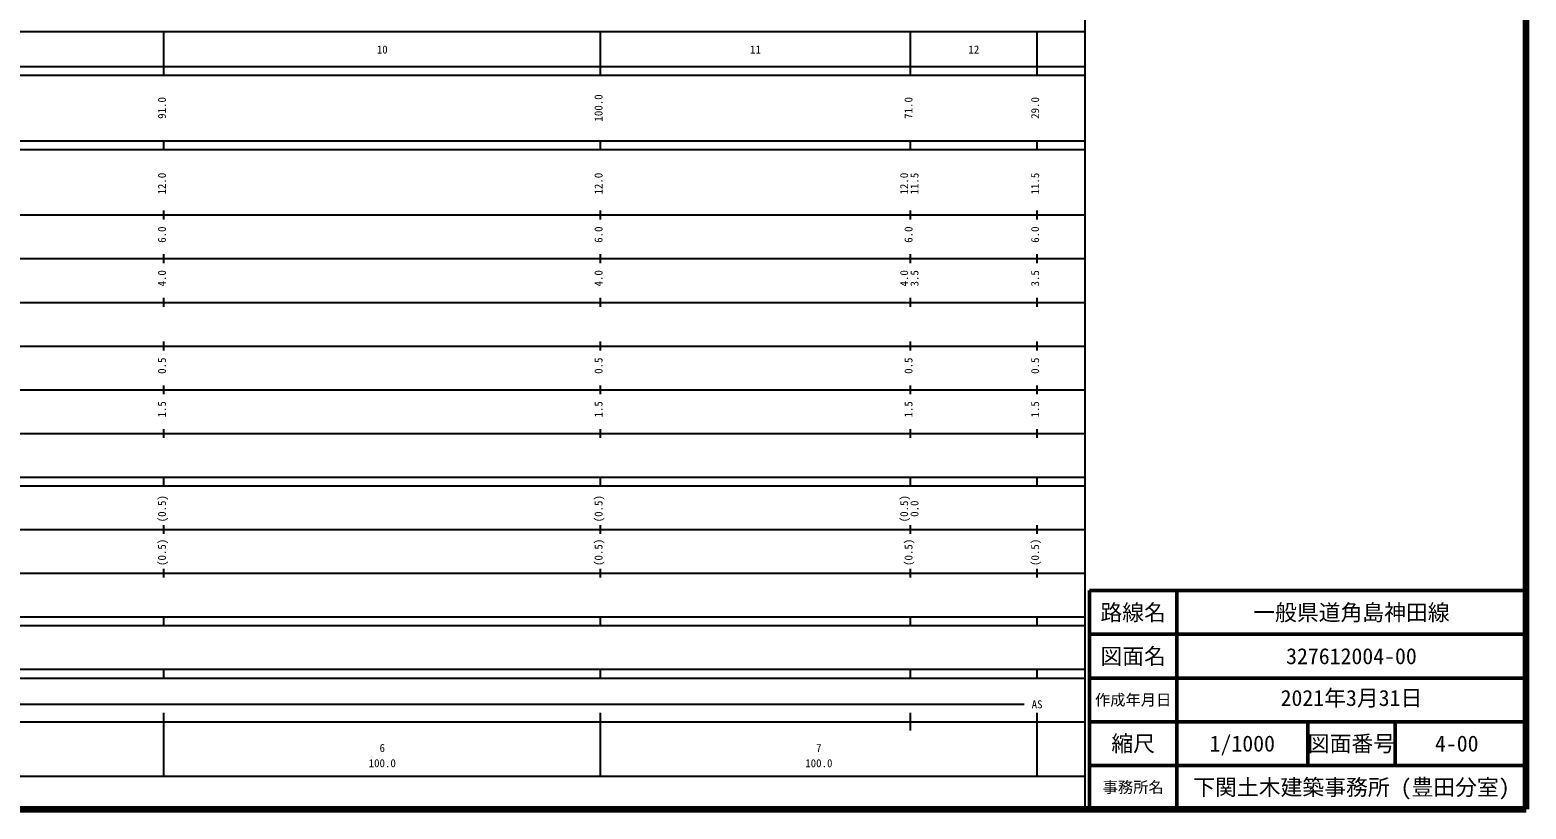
# Model space of a CAD drawing. Units: millimetres on the paper, enlarged 1000 times. Extents: x 40000 to 680000, y 20000 to 380000.
# Drawn here: x 337298 to 680000, y 20000 to 198357 of the extents above; entities that cross this region are included whole.
import ezdxf
from ezdxf.enums import TextEntityAlignment as Align

# ---------------------------------------------------------------- set-up
doc = ezdxf.new("R2010")
doc.units = ezdxf.units.MM
doc.header["$LTSCALE"] = 1000
for name, color, linetype, lineweight in [('M-TTL', 2, 'Continuous', 140), ('M-TTL-BAND', 7, 'Continuous', 25), ('M-TTL-FRAM', 2, 'Continuous', 50), ('M-TTL-LINE', 7, 'Continuous', 50), ('M-TTL-TXT', 7, 'Continuous', 50)]:
    doc.layers.add(name, color=color, linetype=linetype, lineweight=lineweight)
doc.styles.add('ＭＳ ゴシック', font='')
doc.styles.get('ＭＳ ゴシック').set_extended_font_data('MS Gothic')

msp = doc.modelspace()

# ---------------------------------------------------------------- linework, layer by layer
at = {"layer": 'M-TTL'}
for p, q in [((680000, 20000), (680000, 380000)), ((40000, 20000), (680000, 20000))]:
    msp.add_line(p, q, dxfattribs=at)
at = {"layer": 'M-TTL-BAND'}
for p, q in [((579000, 20000), (579000, 370000)), ((68000, 198000), (579000, 198000)), ((368000, 188000), (368000, 198000)), ((468000, 188000), (468000, 198000)), ((539000, 188000), (539000, 198000)), ((568000, 188000), (568000, 198000)), ((40000, 190000), (579000, 190000)), ((40000, 188000), (579000, 188000)), ((40000, 173000), (579000, 173000)), ((368000, 171000), (368000, 173000)), ((468000, 171000), (468000, 173000)), ((539000, 171000), (539000, 173000)), ((568000, 171000), (568000, 173000)), ((40000, 171000), (579000, 171000)), ((40000, 156000), (579000, 156000)), ((368000, 155000), (368000, 157000)), ((468000, 155000), (468000, 157000)), ((539000, 155000), (539000, 157000)), ((568000, 155000), (568000, 157000)), ((46000, 146000), (579000, 146000)), ((368000, 145000), (368000, 147000)), ((468000, 145000), (468000, 147000)), ((539000, 145000), (539000, 147000)), ((568000, 145000), (568000, 147000)), ((52000, 136000), (579000, 136000)), ((368000, 135000), (368000, 137000)), ((468000, 135000), (468000, 137000)), ((539000, 135000), (539000, 137000)), ((568000, 135000), (568000, 137000)), ((368000, 125000), (368000, 127000)), ((468000, 125000), (468000, 127000)), ((539000, 125000), (539000, 127000)), ((568000, 125000), (568000, 127000)), ((46000, 126000), (579000, 126000)), ((368000, 115000), (368000, 117000)), ((468000, 115000), (468000, 117000)), ((539000, 115000), (539000, 117000)), ((568000, 115000), (568000, 117000)), ((52000, 116000), (579000, 116000)), ((368000, 105000), (368000, 107000)), ((468000, 105000), (468000, 107000)), ((539000, 105000), (539000, 107000)), ((568000, 105000), (568000, 107000)), ((46000, 106000), (579000, 106000)), ((40000, 96000), (579000, 96000)), ((368000, 94000), (368000, 96000)), ((468000, 94000), (468000, 96000)), ((539000, 94000), (539000, 96000)), ((568000, 94000), (568000, 96000)), ((40000, 94000), (579000, 94000)), ((49000, 84000), (579000, 84000)), ((368000, 83000), (368000, 85000)), ((468000, 83000), (468000, 85000)), ((539000, 83000), (539000, 85000)), ((568000, 83000), (568000, 85000)), ((40000, 74000), (579000, 74000)), ((368000, 73000), (368000, 75000)), ((468000, 73000), (468000, 75000)), ((539000, 73000), (539000, 75000)), ((568000, 73000), (568000, 75000)), ((40000, 64000), (579000, 64000)), ((40000, 62000), (579000, 62000)), ((368000, 62000), (368000, 64000)), ((468000, 62000), (468000, 64000)), ((539000, 62000), (539000, 64000)), ((568000, 62000), (568000, 64000)), ((40000, 52000), (579000, 52000)), ((368000, 50000), (368000, 52000)), ((468000, 50000), (468000, 52000)), ((539000, 50000), (539000, 52000)), ((568000, 50000), (568000, 52000)), ((40000, 50000), (579000, 50000)), ((71000, 44000), (565000, 44000)), ((368000, 27500), (368000, 42000)), ((468000, 27500), (468000, 42000)), ((539000, 38000), (539000, 42000)), ((568000, 27500), (568000, 42000)), ((40000, 40000), (579000, 40000)), ((68000, 27500), (579000, 27500))]:
    msp.add_line(p, q, dxfattribs=at)
at = {"layer": 'M-TTL-FRAM'}
for p, q in [((680000, 70000), (580000, 70000)), ((580000, 70000), (580000, 20000))]:
    msp.add_line(p, q, dxfattribs=at)
at = {"layer": 'M-TTL-LINE'}
for p, q in [((600000, 70000), (600000, 20000)), ((680000, 60000), (580000, 60000)), ((680000, 50000), (580000, 50000)), ((680000, 40000), (580000, 40000)), ((630000, 40000), (630000, 30000)), ((650000, 40000), (650000, 30000)), ((680000, 30000), (580000, 30000))]:
    msp.add_line(p, q, dxfattribs=at)

# ---------------------------------------------------------------- texts
at = {"layer": 'M-TTL-BAND', "style": 'ＭＳ ゴシック'}
for s, p in [('10', (418000, 192405)), ('11', (503500, 192405)), ('12', (553500, 192405)), ('AS', (568000, 42500)), ('6', (418000, 32523)), ('7', (518000, 32523)), ('100.0', (418000, 29033)), ('100.0', (518000, 29033))]:
    msp.add_text(s, height=1833, dxfattribs=at).set_placement(p, align=Align.BOTTOM_CENTER)
for s, p in [('91.0', (369000, 180500)), ('100.0', (469000, 180500)), ('71.0', (540000, 180500)), ('29.0', (569000, 180500)), ('12.0', (369000, 163174)), ('12.0', (469000, 163174)), ('12.0', (539000, 163174)), ('11.5', (541370, 163174)), ('11.5', (569000, 163174)), ('6.0', (369000, 151500)), ('6.0', (469000, 151500)), ('6.0', (540000, 151500)), ('6.0', (569000, 151500)), ('4.0', (369000, 141500)), ('4.0', (469000, 141500)), ('4.0', (539000, 141500)), ('3.5', (541370, 141500)), ('3.5', (569000, 141500)), ('0.5', (369000, 121500)), ('0.5', (469000, 121500)), ('0.5', (540000, 121500)), ('0.5', (569000, 121500)), ('1.5', (369000, 111500)), ('1.5', (469000, 111500)), ('1.5', (540000, 111500)), ('1.5', (569000, 111500)), ('(0.5)', (369000, 88764)), ('(0.5)', (469000, 88764)), ('(0.5)', (539000, 88764)), ('0.0', (541370, 88764)), ('(0.5)', (369000, 78764)), ('(0.5)', (469000, 78764)), ('(0.5)', (540000, 78764)), ('(0.5)', (569000, 78764))]:
    msp.add_text(s, height=1833, rotation=90, dxfattribs=at).set_placement(p, align=Align.BOTTOM_CENTER)
at = {"layer": 'M-TTL-TXT', "style": 'ＭＳ ゴシック'}
for s, height, p in [('路線名', 3666, (590000, 65000)), ('路線名', 3666, (590000, 65000)), ('一般県道角島神田線', 3666, (640000, 65000)), ('図面名', 3666, (590000, 55000)), ('図面名', 3666, (590000, 55000)), ('327612004-00', 3666, (640000, 55000)), ('作成年月日', 2566, (590000, 45000)), ('作成年月日', 2566, (590000, 45000)), ('縮尺', 3666, (590000, 35000)), ('縮尺', 3666, (590000, 35000)), ('1/1000', 3666, (615000, 35000)), ('図面番号', 3666, (640000, 35000)), ('図面番号', 3666, (640000, 35000)), ('4-00', 3666, (664125, 35000)), ('事務所名', 2566, (590000, 25000)), ('事務所名', 2566, (590000, 25000)), ('下関土木建築事務所 (豊田分室)', 3666, (640000, 25000))]:
    msp.add_text(s, height=height, dxfattribs=at).set_placement(p, align=Align.MIDDLE_CENTER)
msp.add_text('2021年3月31日', height=3666, dxfattribs=at).set_placement((640000, 42500), align=Align.BOTTOM_CENTER)

doc.saveas('drawing.dxf')
